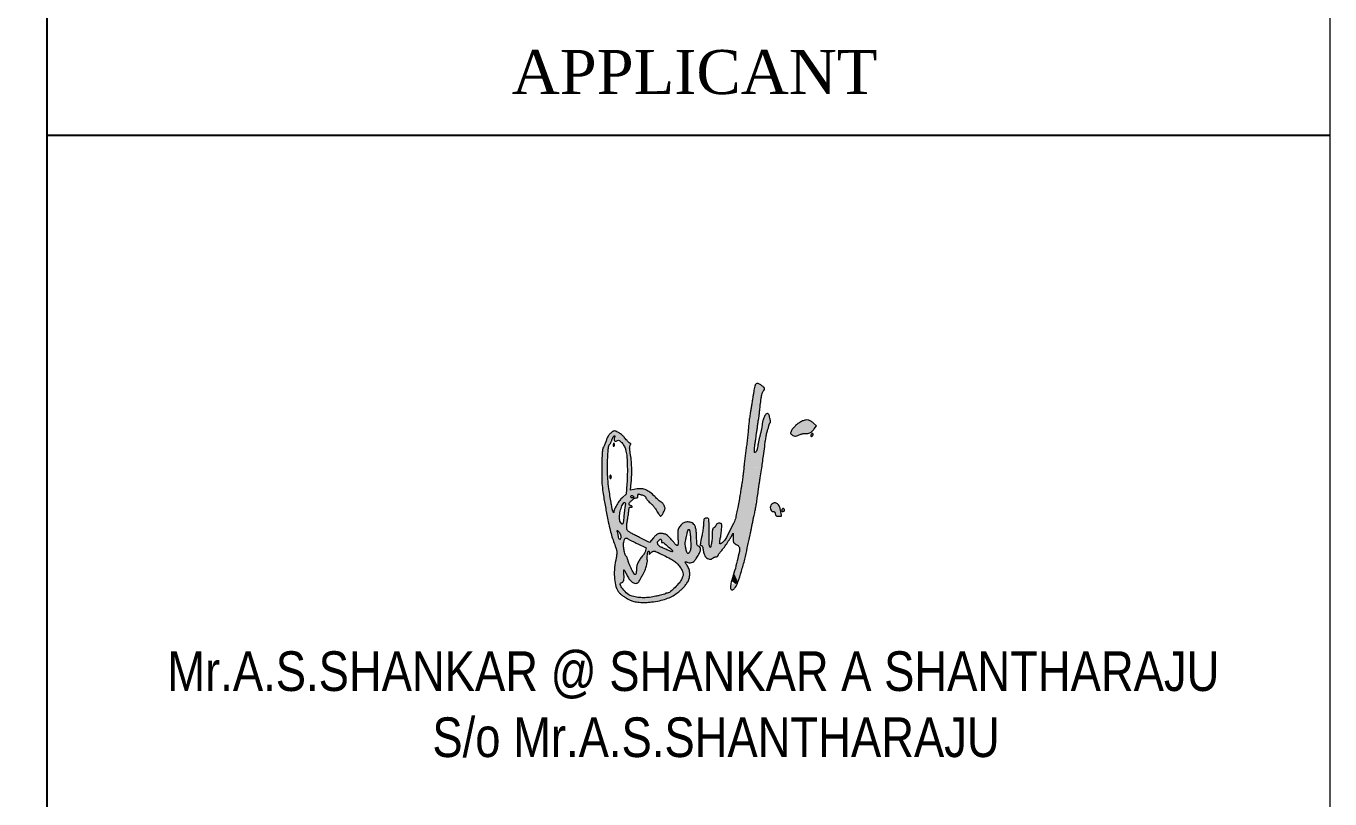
# Model space of a CAD drawing. Header units: metres. Extents: x -1560950 to -1560825, y 42726 to 42863.
# Drawn here: x -1560840.16 to -1560825.36, y 42792.94 to 42801.71 of the extents above; entities that cross this region are included whole.
import ezdxf

# ---------------------------------------------------------------- set-up
doc = ezdxf.new("R2010")
doc.units = ezdxf.units.M
doc.header["$LTSCALE"] = 750
doc.header["$MEASUREMENT"] = 0
doc.layers.get('0').update_dxf_attribs({"lineweight": 5})
doc.styles.add('MSV', font='swissck.ttf', dxfattribs={"height": 0.3})
doc.styles.add('SH', font='swissc.ttf', dxfattribs={"height": 10})

# ---------------------------------------------------------------- blocks, each defined once
blk = doc.blocks.new('A$C08C624B1')
at = {"linetype": 'ByBlock'}
h = blk.add_hatch(color=5, dxfattribs=at)
h.dxf.hatch_style = 1
h.paths.add_polyline_path([(193.9, 138, -0.003145), (194.3, 141), (175.6, 162.1, -0.001224), (175.5, 161.2, -0.00374), (175, 156.9, -0.003783), (174.5, 153, -0.008989), (174.1, 150, 0.002621), (173.6, 147.2, 0.001218), (173, 143.5, 0.001208), (172.4, 139.5, 0.001683), (171.9, 136, -0.006202), (171.3, 132.4, -0.003463), (170.5, 127.9, -0.003403), (169.7, 123.4, -0.005523), (168.9, 119.5, 0.002604), (168.1, 116, 0.002353), (167.4, 112.3, 0.002355), (166.7, 108.9, 0.007488), (166.3, 106.7, -0.013126), (166.1, 105.5), (186.1, 94.9, -0.001539), (186.8, 98.2, -0.001574), (187.8, 103.1, -0.001598), (188.7, 107.6, -0.003736), (189.5, 111, 0.008228), (190.6, 116.7, 0.006771), (191.7, 122.7, 0.005774), (192.8, 129.6, 0.003284)])
h.paths.add_polyline_path([(198.3, 257.2, -0.030515), (199.1, 260.2, -0.119559), (200.1, 261.8, 0.069903), (201.5, 263.7, 0.210622), (201.7, 265.2, 0.143276), (200.6, 266.8, 0.028187), (197.8, 268.9, 0.010703), (194.7, 270.8, 0.090928), (193.2, 271.4, 0.175379), (192, 271.2, 0.066374), (190.6, 270.1, 0.123571), (190, 269.1, 0.013987), (189.3, 266.4, 0.016035), (188.6, 263.1, 0.011687), (188, 259.4, -0.005727), (187.4, 255.1, -0.003055), (186.6, 249.7, -0.00303), (185.7, 244.3, -0.004719), (184.8, 239.6, 0.010327), (184, 234.7, 0.005314), (183.1, 228.5, 0.00529), (182.3, 222.2, 0.007958), (181.8, 216.6, -0.002725), (181.6, 213.7), (191.9, 209.9, 0.000757), (192.6, 214.9, 0.002506), (193, 218, -0.003224), (193.3, 220.5, -0.003125), (193.7, 223, -0.0031), (194, 225.2, -0.011941), (194.3, 226.5, 0.020275), (194.6, 228.2, 0.001438), (195.2, 232.9, 0.002026), (195.8, 238.4, 0.001528), (196.5, 244.5, -0.004373), (197.5, 252.5, -0.018848)])
h.paths.add_polyline_path([(182.5, 77.8, -0.008615), (183, 79.8, 0.009802), (183.5, 81.8, 0.002136), (184.3, 85.4, 0.002234), (185.1, 89.5, 0.002138), (185.9, 93.8, -0.000538), (186.1, 94.9), (166.1, 105.5, -0.054937), (164.5, 100.5, -0.010792), (158.9, 89.1, -0.007837), (153.5, 79), (156.7, 75.6, 0.004168), (158.7, 78.7, 0.020776), (161.2, 83), (162.8, 86), (162.9, 80, 0.010922), (163, 76.1, 0.097843), (163.4, 74.4, 0.135127), (164.4, 73.3, 0.027465), (166.7, 71.9, -0.030299), (168.4, 70.9, -0.061983), (169.6, 69.8, -0.076364), (170.4, 68.6, -0.074463), (170.7, 67.3, -0.082038), (170.5, 63, -0.000717), (170.2, 61.6), (177.4, 54.1, 0.014669), (180.4, 67.5, -0.002483), (181.1, 71.1, -0.00237), (181.9, 74.6, -0.002353)])
h.paths.add_polyline_path([(146.5, 77, -0.011639), (146.9, 79.2, 0.010333), (147.4, 81.9, 0.00544), (147.9, 84.9), (139.8, 93.2, -0.070335), (138.8, 92.5, 0.117956), (137.8, 91.6, 0.097213), (137.3, 90.3, 0.047344), (137, 88.1, 0.008219), (136.9, 83.9, -0.013222), (136.8, 80.7, -0.010654), (136.6, 77.3, -0.010803), (136.2, 74.1, -0.026998), (135.7, 71.8, -0.005216), (134.7, 68.4, -0.686129), (134.2, 68.3, -0.027843), (133.7, 69.6, -0.074381), (133.3, 71.2, -0.005689), (133.1, 75.7, -0.007721), (133, 81.2, -0.005803), (133, 87.1, 0.004699), (133.1, 93, 0.006975), (133, 98.1, 0.001869), (132.9, 100.4), (129, 104.5, 0.084001), (127.6, 104, 0.205716), (126.7, 102.8, 0.031649), (126.5, 101.8, 0.00643), (126.3, 100, 0.006755), (126.2, 97.9, 0.006286), (126, 95.8, -0.016663), (125.8, 93.3, -0.007366), (125.4, 90, -0.007281), (124.9, 86.5, -0.009727), (124.3, 83.3, 0.001146), (122.4, 74.4, 0.030281), (122.1, 72, 0.186188), (122.4, 71, 0.298917), (123.5, 70.6, -0.152128), (124.6, 69.6, -0.063859), (125.1, 68.4, -0.027583), (125.4, 66.8, 0.006215), (126.2, 62.3, 0.034582), (126.8, 59.9, 0.054577), (127.6, 58.1, 0.031479), (129, 56.2, 0.096662), (131, 54.4, 0.097722), (133.6, 53.6, 0.108041), (136, 53.8, 0.165049), (138.1, 55.3, -0.068964), (139.5, 56.1, -0.072609), (141.2, 56.6, 0.085463), (142.4, 56.7, 0.077746), (143.3, 57.1, 0.082368), (144, 57.7, 0.126771), (144.5, 58.8, -0.023147), (145.7, 60.8, -0.016211), (146.8, 62.3, -0.016423), (148, 63.7, 0.025873), (150.9, 67.2, 0.007817), (154.9, 72.8, 0.00387), (156.7, 75.6), (153.5, 79, -0.000902), (152.9, 77.8, -0.10786), (149.7, 74.2, -0.035233), (148.1, 73.2, -0.096179), (146.1, 72.6, -0.017979), (146.2, 74.9, -0.017075)])
h.paths.add_polyline_path([(148.8, 94.5, 0.055284), (148.7, 96.3, 0.118791), (148.2, 97.3, 0.138331), (147.3, 97.9, 0.09208), (145.5, 98.3, 0.097215), (143.7, 97.9, 0.102945), (142.3, 96.9, 0.137363), (141.3, 95.2, -0.060538), (140.4, 93.8, -0.028723), (139.8, 93.2), (147.9, 84.9, 0.006404), (148.3, 88.4, 0.009813), (148.6, 91.2, 0.009621)], flags=17)
h = blk.add_hatch(color=5, dxfattribs=at)
h.dxf.hatch_style = 1
h.paths.add_polyline_path([(198.5, 167.8), (176, 167.1, 0.002943), (175.9, 165, -0.003642), (175.6, 162.1), (194.3, 141, -0.001789), (195, 145.8, -0.001605), (195.7, 150.4, -0.002211), (196.4, 154.5, 0.001884), (198, 164.5, 0.0012)])
h.paths.add_polyline_path([(201.9, 193.1, -0.005214), (202.7, 199.2, -0.001357), (202.9, 200.6), (195.2, 203, 0.003321), (194.6, 200.2, 0.005047), (193.8, 196.4, 0.014751), (193.4, 193.8, -0.02997), (192.6, 190.1, -0.059465), (191.4, 187), (200.5, 182, 0.001396)])
h.paths.add_polyline_path([(203.7, 205.5), (196.4, 208.2, 0.00549), (195.5, 204.4, 0.001693), (195.2, 203), (202.9, 200.6, -0.004476), (203.7, 205, -0.000477)])
h.paths.add_polyline_path([(207, 218.4, 0.0101), (207.3, 219.8, -0.025979), (207.6, 220.8, -0.037646), (208, 221.7, -0.042088), (208.4, 222.4, -0.235031), (208.7, 222.5, 0.411091), (209, 222.8, 0.017779), (209, 224.2, 0.021584), (208.8, 226.1, 0.012582), (208.4, 228.3, 0.012735), (207.7, 231.3, 0.06064), (207.1, 232.9, 0.122575), (206.3, 233.7, 0.149254), (205.3, 234, 0.234088), (203.4, 233.1, 0.044974), (201.2, 229.6, 0.0457), (199.5, 225.3, 0.072266), (198.9, 221.4, -0.037483), (198.8, 219.4, -0.00864), (198.2, 216.1, -0.008883), (197.4, 212.2, -0.008562), (196.5, 208.4, 0.000278), (196.4, 208.2), (203.7, 205.5, -0.004922), (204.6, 210, -0.030694), (205.3, 212.6, 0.00463), (205.8, 214.5, 0.003795), (206.5, 216.5, 0.003833)])
h = blk.add_hatch(color=5, dxfattribs=at)
h.dxf.hatch_style = 1
h.paths.add_polyline_path([(262.5, 222.2, 0.055845), (259.2, 224.7, 0.08913), (255.9, 226, 0.094533), (252.5, 226, 0.070111), (248.9, 224.8, 0.026968), (244.2, 222.2, 0.033648), (240.3, 219.2, 0.037651), (237.2, 216.1, 0.070712), (235.3, 213.2, 0.011126), (234.2, 210.7, 0.12681), (234, 209.6, 0.176508), (234.5, 208.7, 0.026291), (236, 207.5, 0.083987), (238, 206.4, 0.097009), (240.2, 206.2, 0.067378), (242.9, 206.7, 0.02172), (246.7, 208.3, -0.038355), (248.1, 208.8, -0.028914), (249.8, 209.2, -0.029563), (251.4, 209.3, -0.057895), (252.6, 209.3, 0.09377), (255.3, 209.2, 0.078661), (257.9, 210.2, 0.064608), (260.6, 212.1, 0.037405), (263.3, 215), (266.1, 218.7)])
h.paths.add_polyline_path([(219.7, 119.9, 0.130315), (216.8, 122.7, 0.171206), (213.5, 123.3, 0.171629), (210.6, 121.7, 0.118297), (209.1, 119, 0.11737), (209, 115.9, 0.143053), (210.3, 113.5, 0.251331), (213, 112.4, -0.37566), (214.8, 111.4, -0.048943), (215.1, 109.8, 0.050856), (215.4, 108.4, 0.288234), (216.7, 107.2, 0.02592), (219.3, 106.9, 0.011499), (221.7, 106.8, 0.167843), (222.5, 107.1, 0.262796), (222.8, 107.7, 0.029442), (222.5, 109.3, -0.004435), (222.2, 110.6, -0.002126), (221.9, 112.3, -0.002103), (221.6, 114, -0.003003), (221.3, 115.5, 0.088402)])
h.paths.add_polyline_path([(226.4, 114.4, 0.092159), (226.3, 115, 0.089658), (225.6, 116.1, 0.215353), (224.8, 116.5, 0.214827), (223.9, 116.1, 0.089288), (223.3, 115, 0.075422), (223, 113.7, 0.214489), (223.3, 112.9, 0.216241), (224.1, 112.6, 0.076522), (225.4, 112.9, 0.093645), (225.9, 113.2, 0.104298), (226.3, 113.7, 0.103876)])
h.paths.add_polyline_path([(261.7, 209.1, 0.299929), (261, 209.5, 0.204439), (260.2, 209.1, 0.078735), (259.5, 207.9, 0.031258), (259.3, 207.2, 0.039765), (259.2, 206.6, 0.044305), (259.2, 206.1, 0.174422), (259.3, 205.8, 0.268398), (260, 205.6, 0.116312), (260.9, 206.1, 0.091781), (261.7, 207, 0.120085), (261.9, 208.1, 0.122783)])
h.paths.add_polyline_path([(119.9, 69.8, -0.159886), (118.7, 70.6, -0.125478), (118, 72.1, -0.037054), (117.7, 75, -0.00273), (117.5, 83, 0.024928), (117, 89.1, 0.053732), (116, 93.6, 0.074906), (114.3, 96.7, 0.136374), (112, 98.5, 0.078365), (107.1, 99.7, 0.108006), (102.6, 99.1, 0.107239), (98.7, 96.6, 0.076388), (95.6, 92.5, 0.047369), (94.7, 90.3, 0.050545), (94.2, 88, 0.032293), (94.1, 84.9, 0.00783), (94.4, 79.8, -0.00531), (94.6, 74.9, -0.032601), (94.6, 72.3, -0.101461), (94.1, 70.6, -0.215721), (92.9, 70.7, -0.044757), (92.1, 71.2, -0.041143), (91.3, 71.9, -0.039142), (90.6, 72.8, 0.030757), (88.2, 75.9, 0.014611), (84.8, 79.6, 0.012987), (81.4, 82.9, 0.066428), (79.2, 84.4, 0.052953), (78.1, 84.8, 0.021238), (76.5, 85.2, 0.020732), (74.7, 85.5, 0.02461), (73.1, 85.5, 0.046845), (70.7, 85.3, 0.092739), (68.9, 84.6, 0.060318), (67.1, 83.1, 0.011175), (64.1, 80), (59.1, 74.4), (46.8, 80.6, -0.004079), (41.9, 83, -0.005403), (37.5, 85.4, -0.003929), (33.9, 87.4, -0.052491), (32.7, 88.3, -0.13062), (31.5, 90, -0.066469), (31, 92.7, -0.043587), (31.1, 96.4, -0.015333), (31.9, 101.6, 0.005966), (32.3, 104.1, 0.003353), (32.7, 107.2, 0.003345), (33.2, 110.2, 0.005458), (33.5, 112.8, -0.008405), (33.9, 116.2, -0.101508), (34.5, 117.9, -0.191177), (36, 118, 0.043624), (36.7, 117.9, 0.077211), (37.3, 117.9, 0.119632), (37.8, 118, 0.233943), (37.9, 118.4, 0.201086), (37.7, 118.8, 0.143488), (36, 119.8, -0.07301), (35.1, 120.1, -0.118778), (34.1, 121.1, -0.146435), (33.9, 121.8, -0.176665), (34.6, 123.8, -0.036387), (37.3, 126.5, -0.037346), (40.3, 128.9, -0.145145), (42.6, 129.5, 0.05456), (43.7, 129.7, 0.15288), (44.4, 130.1, 0.142403), (44.8, 130.8, 0.045067), (44.9, 132, -0.01264), (44.9, 133.3, -0.018355), (45.1, 134.6, -0.000642), (46.7, 134.1, -0.001745), (48.2, 133.7, -0.00113), (49.9, 133.2, -0.022669), (52, 132.4, -0.080418), (53.9, 131.3, -0.182106), (54.7, 129.7, 0.11423), (55.1, 128.7, 0.023611), (56.4, 127, 0.023675), (58, 125.3, 0.020373), (59.9, 123.5, -0.030256), (62.1, 121.5, -0.018857), (64.4, 118.9, -0.018634), (66.5, 116, -0.025243), (68.2, 113.3, 0.016264), (69.6, 110.9, 0.023189), (71, 108.9, 0.020485), (72.3, 107.4, 0.210321), (73, 107, 0.195721), (73.7, 107.3, 0.031204), (74.7, 108.4, 0.030588), (75.7, 109.9, 0.022501), (76.7, 111.7, 0.01206), (78.1, 114.7, 0.08543), (78.5, 116.3, 0.105987), (78.3, 117.7, 0.023047), (77.3, 120.1, 0.036608), (76.5, 121.5, 0.033556), (75.5, 122.9, 0.035236), (74.3, 124, 0.085956), (73.4, 124.6, -0.073043), (72.2, 125.2, -0.013121), (70.2, 126.8, -0.013911), (68, 128.8, -0.012174), (65.8, 131.1, 0.038363), (59.5, 136.7, 0.080367), (53.8, 139.8, 0.085171), (47.6, 140.8, 0.0475), (40, 140.1), (35.6, 139.2), (36.5, 148.6, 0.016773), (37.1, 157.7, 0.014461), (37.1, 167.3, 0.014761), (36.5, 176.6, 0.020839), (35.4, 184.8, -0.008389), (34.8, 188.9, -0.029916), (34.6, 191.5, -0.047928), (34.7, 193.4, -0.090296), (35.2, 194.8, 0.024907), (35.8, 195.8, 0.12733), (35.9, 196.5, 0.361081), (35.4, 197.2, -0.097471), (34, 197.9, -0.042031), (32.9, 198.8, -0.018167), (31.3, 200.6, -0.002138), (27.9, 204.7, 0.049543), (25.2, 207.4, 0.031119), (21.6, 210, 0.030125), (17.9, 212, 0.110452), (15.4, 212.5, 0.12422), (14.6, 212.3, 0.023305), (13.3, 211.6, 0.023647), (11.9, 210.5, 0.019709), (10.5, 209.3, 0.037012), (9.1, 207.7, 0.02704), (7.8, 205.8, 0.027386), (6.7, 203.8, 0.045736), (6, 202, -0.02028), (5.5, 200.2, -0.011159), (4.6, 198, -0.011085), (3.7, 195.9, -0.017421), (2.8, 194, 0.057216), (1.5, 191, 0.041179), (0.8, 187.4, 0.018931), (0.4, 181.8, 0.00245), (0.1, 169.6, 0.007415), (0, 155.2, 0.019755), (0.5, 145, 0.018357), (1.8, 134.4, 0.005666), (4.5, 118.5, 0.00307), (7.6, 102.5, 0.009372), (9.9, 91.6, 0.013299), (12.1, 83.3, 0.016416), (14.7, 75.6, -0.007051), (17.5, 67.7, -0.041099), (18.5, 63.4, -0.063629), (18.6, 59.8, -0.031796), (17.9, 55.4, 0.031086), (15.9, 43.2, 0.037377), (15.7, 31.6, 0.041742), (17, 21.7, 0.087697), (20, 14.4, 0.042429), (22.2, 11.6, 0.046175), (24.8, 9.2, 0.029846), (28.7, 6.6, 0.007309), (35.3, 2.8, 0.076359), (39.8, 1.2, 0.027604), (46.5, 0.2, 0.026399), (54.2, 0, 0.026974), (61.8, 0.6, 0.019653), (71.7, 2.2, 0.032009), (79.9, 4.5, 0.036765), (86.9, 7.5, 0.042335), (93, 11.4, 0.010274), (97.7, 15.1, 0.026529), (100.8, 18, 0.029966), (103.4, 21.1, 0.016701), (106.3, 25, 0.080585), (108.4, 29.8, 0.070194), (109.1, 35.2, 0.068321), (108.2, 40.8, 0.06916), (105.9, 45.8, -0.003342), (104.8, 47.6, -0.005766), (103.9, 49.2, -0.001743), (103.1, 50.6, -0.00131), (104.3, 50.3, -0.002656), (105.4, 50, -0.001753), (106.7, 49.6, 0.078969), (109.9, 49.2, 0.112788), (112.7, 49.9, 0.091293), (115.2, 51.9, 0.038055), (117.8, 55.5, 0.025538), (121.1, 61.2, 0.081894), (122.5, 65.5, 0.164277), (121.9, 68.2, 0.203769)])
h.paths.add_polyline_path([(70.4, 71, -0.06183), (69.7, 72, -0.036755), (69.2, 73.4, -0.107369), (69.2, 74.4, -0.108996), (69.5, 75.4, -0.038525), (70.4, 76.5, -0.030942), (72, 78.1, -0.214011), (73.1, 78.4, -0.314936), (73.7, 77.8, -0.054696), (73.9, 76.1, 0.035789), (74, 75, 0.114938), (74.2, 74.3, 0.197623), (74.7, 74.1, 0.139884), (75.3, 74.1, -0.27243), (76.9, 73.8, -0.008078), (82.4, 69.1, -0.007426), (87.7, 64.2, -0.527512), (87.5, 62.8, -0.013767), (85.7, 63.3, -0.017612), (83.9, 64, -0.011407), (81.8, 64.9, 0.002424), (79.5, 65.9, 0.00219), (77.2, 66.9, 0.002193), (75.1, 67.9, 0.006982), (73.6, 68.4, -0.054725), (72.5, 69, -0.037904), (71.4, 69.9, -0.038266)], flags=16)
h.paths.add_polyline_path([(67.5, 62.9, -0.005121), (76.6, 58.5, -0.00873), (85.4, 54, -0.035005), (90.5, 50.8, -0.049857), (94.2, 47.4, -0.037683), (97.7, 43, -0.03844), (100.1, 38.6, -0.109429), (100.9, 35.1, -0.061355), (100.7, 33.6, -0.022505), (100.1, 31.6, -0.021911), (99.2, 29.3, -0.024508), (98.2, 27.3, -0.055209), (94.9, 22.9, -0.020666), (89.5, 17.4, -0.015138), (83.8, 12.5, -0.172576), (81, 11.5, 0.044276), (80.3, 11.5, 0.035368), (79.5, 11.3, 0.036529), (78.8, 11, 0.071568), (78.4, 10.7, -0.116759), (77.6, 10.2, -0.005086), (74.6, 9.4, -0.00841), (71.1, 8.5, -0.005878), (67, 7.6, -0.024055), (59.3, 6.3, -0.028177), (51.8, 5.9, -0.029603), (44.7, 6.3, -0.033062), (37.9, 7.6, -0.112065), (32.1, 10.6, -0.049601), (26, 16.8, -0.078339), (22.9, 22.4, -0.524617), (24.4, 24.5, 0.211573), (26, 25.3, 0.110546), (27.2, 27.3, 0.069874), (27.7, 30.5, 0.032517), (27.5, 34.7, -0.008899), (27.3, 36.9, -0.01499), (27.2, 38.8, -0.009569), (27.2, 40.5, -0.433804), (27.7, 40.4, -0.007125), (28.5, 39, -0.013025), (29.4, 37.3, -0.008332), (30.3, 35.3, 0.037669), (33, 30.4, 0.058146), (36.1, 26.6, 0.07301), (39.3, 24.3, 0.143683), (42.3, 23.7, 0.063626), (44, 24.1, 0.104123), (45.3, 24.9, 0.070065), (46.4, 26.4, 0.016673), (47.9, 29.1, -0.005972), (49, 31.2, -0.005204), (50.2, 33.4, -0.005244), (51.3, 35.4, -0.015445), (52.1, 36.7, 0.064044), (53.7, 40, 0.01852), (55.4, 45.5, 0.01454), (56.6, 51, 0.141854), (56.4, 53.3, -0.107361), (56.1, 55.5, -0.023291), (56.5, 59.2, -0.016725), (57.2, 62.9, -0.425992), (58.2, 63.5, -0.108313), (58.7, 63, -0.06202), (58.8, 62.3, -0.042388), (58.9, 61.5), (58.9, 59.5), (60.9, 61.5, -0.038881), (61.8, 62.3, -0.035118), (62.8, 63, -0.036904), (63.8, 63.4, -0.085995), (64.7, 63.5, -0.109773)], flags=16)
h.paths.add_polyline_path([(55.1, 67.6), (54.4, 64.3, -0.055684), (53.9, 62.8, -0.023506), (52.8, 60.9, -0.022906), (51.6, 58.9, -0.027704), (50.2, 57.2, 0.037434), (47.1, 53.2, 0.042749), (44.8, 49, 0.045432), (43.4, 44.7, 0.05556), (42.9, 40.5, -0.017941), (42.7, 35.7, -0.345704), (41.7, 34.6, -0.29991), (40.3, 35.2, -0.015503), (37.7, 39.7, -0.014863), (36.3, 42.5, -0.011139), (34.9, 45.6, -0.011292), (33.7, 48.7, -0.025208), (32.9, 51, 0.014612), (32.3, 53, 0.01737), (31.7, 54.9, 0.016335), (31, 56.4, 0.098159), (30.5, 57, -0.138483), (29, 59.5, -0.025471), (27.7, 64.8, -0.028301), (27, 70.4, -0.066723), (27.2, 74.6, -0.029359), (28.1, 77.9, -0.13803), (29.2, 79.5, -0.240558), (30.6, 79.8, -0.098479), (32.4, 79, 0.033062), (33.7, 78.2, 0.003568), (36.9, 76.5, 0.00437), (40.6, 74.6, 0.003508), (44.7, 72.6)], flags=16)
h.paths.add_polyline_path([(103.5, 71.7, -0.036711), (103.5, 74.4, -0.029061), (104, 77.5, -0.011238), (104.9, 81.8, 0.001218), (105.7, 84.9, 0.001877), (106.3, 87.6, 0.00058), (106.9, 89.9, 0.082007), (106.9, 90.4, -0.107929), (107.7, 90.4, -0.030715), (108.2, 90.3, -0.261399), (108.8, 89.6, -0.019216), (109.3, 87.1, -0.018375), (109.7, 83.4, -0.006236), (110, 78, -0.011465), (110.3, 70.2, -0.041882), (109.9, 65.3, -0.074698), (108.9, 62.3, -0.202324), (107.3, 60.8, -0.281121), (106.3, 61, -0.096959), (105.5, 62.3, -0.043689), (104.7, 64.7, -0.009809), (103.8, 68.9, -0.031068)], flags=16)
h.paths.add_polyline_path([(22.8, 78.3, -0.460206), (22, 78.1, -0.158616), (21.2, 79.4, -0.025098), (20.6, 82.3, 0.011222), (20.4, 83.9, 0.009863), (20, 85.5, 0.00995), (19.7, 87, 0.029128), (19.3, 88, -0.159534), (19.3, 89, -0.548081), (19.8, 89.1, -0.071023), (21.1, 87.7, -0.03107), (22.5, 85.4, -0.03953), (23.1, 84, -0.036277), (23.5, 82.5, -0.038148), (23.6, 81.1, -0.066989), (23.5, 79.9, -0.075064)], flags=16)
h.paths.add_polyline_path([(24.8, 97.2, -0.058353), (23.1, 99.6, -0.126258), (22, 104.2, -0.040712), (22.6, 111.1, -0.041068), (24.5, 118.2, -0.079085), (27.2, 123.3, -0.175031), (28.3, 124, -0.373474), (29.1, 123.6, -0.113709), (29.3, 121.8, -0.035282), (28.9, 119, 0.021121), (28.5, 116.9, 0.005759), (28, 113.5, 0.00582), (27.6, 109.6, 0.006015), (27.3, 105.8, -0.009611), (26.7, 99.5, -0.122179), (25.9, 97.3, -0.488726)], flags=16)
h.paths.add_polyline_path([(38.8, 129.6, -0.053388), (38, 129.5, -0.066421), (37.2, 129.7, -0.095669), (36.5, 130, -0.111792), (36.1, 130.5, -0.12024), (35.9, 131.1, -0.245384), (36.4, 132, -0.175334), (37.6, 132.4, -0.13487), (38.9, 131.9, -0.158083), (39.7, 130.8, -0.158296), (39.7, 130.3, -0.156474), (39.4, 129.9, -0.107923)], flags=16)
h.paths.add_polyline_path([(14.8, 111.4, -0.096117), (15.7, 115.1, -0.02199), (18.7, 120.8, -0.0236), (22.3, 126.4, -0.056759), (25.6, 130.1), (30.1, 134.2), (31.1, 147.1, 0.014617), (31.7, 159, 0.013136), (31.6, 171.3, 0.013023), (30.9, 182.3, 0.045332), (29.6, 189.3, 0.063299), (27.8, 193.8, 0.050362), (24.7, 198, 0.057656), (21.6, 200.8, 0.366081), (19.6, 200.7, -0.157034), (17.7, 199.7, -0.250682), (16, 200.3, -0.196471), (15.3, 202.2, -0.117045), (15.9, 204.6, 0.034544), (16.3, 205.4, 0.073052), (16.4, 206, 0.13547), (16.3, 206.4, 0.280471), (16.1, 206.5, 0.177114), (15, 206.2, 0.072835), (14, 205, 0.054822), (13.2, 203.3, 0.031683), (12.5, 201, -0.036287), (12.1, 199.7, -0.024427), (11.4, 198.3, -0.024672), (10.7, 197, -0.044012), (9.9, 196, 0.115452), (8.9, 194.2, 0.040124), (8.2, 191.3, 0.019686), (7.8, 186.4, 0.003033), (7.3, 176.5, 0.011742), (7.1, 164, 0.017832), (7.6, 153.1, 0.014823), (8.9, 140.9, 0.005469), (11.5, 123.7, 0.008457), (12.6, 117.8, 0.017312), (13.7, 113.1, 0.058528), (14.4, 111.3, 0.759121)], flags=16)
h.paths.add_polyline_path([(10.9, 153.5, -0.191086), (10.5, 153.7, -0.088205), (10.2, 154.1, -0.068025), (10, 154.8, -0.048027), (9.9, 155.5, -0.048027), (10, 156.3, -0.068025), (10.2, 157, -0.088205), (10.5, 157.4, -0.191086), (10.9, 157.5, -0.191086), (11.3, 157.4, -0.088205), (11.6, 157, -0.068025), (11.8, 156.3, -0.048027), (11.9, 155.5, -0.048027), (11.8, 154.8, -0.068025), (11.6, 154.1, -0.088205), (11.3, 153.7, -0.191086)], flags=0)
h.paths.add_polyline_path([(15, 193.6, -0.282378), (14.1, 194, -0.068476), (14.1, 194.8, -0.04731), (14.2, 195.5, -0.039133), (14.4, 196.2, -0.006809), (15, 197.4, -0.699612), (15.4, 197.4, -0.007526), (15.7, 196.2, -0.061787), (15.8, 194.9, -0.127442), (15.5, 193.9, -0.260893)], flags=0)
h = blk.add_hatch(color=5, dxfattribs=at)
h.dxf.hatch_style = 1
h.paths.add_polyline_path([(191.9, 209.9), (181.6, 213.7, -0.002879), (181.3, 210.7, -0.001225), (180.9, 207.5), (191.1, 204.3, 0.000755)])
h.paths.add_polyline_path([(191.1, 204.3), (180.9, 207.5, -0.001611), (180.5, 203.3, -0.002817), (179.6, 195.7, -0.001287), (179.3, 193.7), (189.2, 188.2, -0.002322), (189.3, 190.1, -0.009701), (189.7, 194.4, -0.006282), (190.4, 199.3, 0.00074)])
h = blk.add_hatch(color=5, dxfattribs=at)
h.dxf.hatch_style = 1
h.paths.add_polyline_path([(191.4, 187, -0.082629), (190.4, 185.8, -0.392739), (189.3, 185.8, -0.215045), (189.1, 186.5, -0.002228), (189.2, 188.2), (179.3, 193.7, -0.002908), (178.7, 189, 0.000107), (178.7, 188.8), (200.3, 180.6, 0.000397), (200.4, 181.8, 0.000027), (200.5, 182)])
h.paths.add_polyline_path([(178.7, 188.8, 0.002718), (177.9, 182.6, 0.000993), (177.5, 179.7), (199.4, 174, 0.002169), (200.3, 180.6)])
h.paths.add_polyline_path([(177.5, 179.7, 0.001339), (177, 175.8, 0.000953), (176.7, 173.3), (190.3, 167.6), (198.5, 167.8, 0.001911), (199.2, 173, 0.000349), (199.4, 174)])
h.paths.add_polyline_path([(176.7, 173.3, 0.001401), (176.3, 169.5, 0.003353), (176, 167.1), (190.3, 167.6)])
h = blk.add_hatch(color=5, dxfattribs=at)
h.dxf.hatch_style = 1
h.paths.add_polyline_path([(173.1, 38.6, 0.011535), (177.3, 53.6, 0.000511), (177.4, 54.1), (170.2, 61.6, -0.005262), (167.9, 51.5, -0.00904), (164.7, 39, -0.002749), (163.9, 36.3), (168.8, 25.4, 0.00974)])
h.paths.add_polyline_path([(168, 23.3), (159.7, 22.3, 0.065325), (159.4, 18.6, 0.134218), (160.1, 16.4, 0.256437), (161.7, 15.5, 0.132655), (162.5, 15.8, 0.041453), (163.5, 16.5, 0.038128), (164.6, 17.6, 0.033973), (165.6, 18.8, 0.044677)])
h = blk.add_hatch(color=5, dxfattribs=at)
h.dxf.hatch_style = 1
h.paths.add_polyline_path([(166.5, 30.5), (162.6, 32, -0.004598), (161.2, 27.6, 0.004127), (160.9, 26.6), (165.5, 23), (168, 23.3, 0.019471), (168.8, 25.4)])
h.paths.add_polyline_path([(163.9, 36.3, -0.004368), (162.6, 32), (166.5, 30.5)])
at = {"color": 5}
for points in [[(190.6, 270.1, 0.123571), (190, 269.1, 0.013987), (189.3, 266.4, 0.016036), (188.6, 263.1, 0.011687), (188, 259.4, -0.005726), (187.4, 255.1, -0.00305), (186.6, 249.7, -0.003035), (185.7, 244.3, -0.004719), (184.8, 239.6, 0.010327), (184, 234.7, 0.005319), (183.1, 228.5, 0.005284), (182.3, 222.2, 0.007959), (181.8, 216.6, -0.005604), (181.3, 210.7, -0.002836), (180.5, 203.3, -0.002817), (179.6, 195.7, -0.004195), (178.7, 189, 0.002825), (177.9, 182.6, 0.002332), (177, 175.8, 0.002354), (176.3, 169.5, 0.006296), (175.9, 165, -0.004864), (175.5, 161.2, -0.003741), (175, 156.9, -0.003783), (174.5, 153, -0.008989), (174.1, 150, 0.002621), (173.6, 147.2, 0.001218), (173, 143.5, 0.001207), (172.4, 139.5, 0.001685), (171.9, 136, -0.006202), (171.3, 132.4, -0.003438), (170.5, 127.9, -0.003428), (169.7, 123.4, -0.005523), (168.9, 119.5, 0.002605), (168.1, 116, 0.002352), (167.4, 112.3, 0.002355), (166.7, 108.9, 0.007488), (166.3, 106.7, -0.068111), (164.5, 100.5, -0.010789), (158.9, 89.1, -0.008742), (152.9, 77.8, -0.10786), (149.7, 74.2, -0.024271), (148.6, 73.5, -0.036545), (147.6, 72.9, -0.040714), (146.7, 72.7, -0.258713), (146.3, 72.8, -0.209562), (146.1, 73.3, -0.012505), (146.2, 74.9, -0.017073), (146.5, 77, -0.011641), (146.9, 79.2, 0.010332), (147.4, 81.9, 0.005928), (147.9, 85.1, 0.00592), (148.3, 88.4, 0.009813), (148.6, 91.2, 0.009621), (148.8, 94.5, 0.055284), (148.7, 96.3, 0.11879), (148.2, 97.3, 0.138331), (147.3, 97.9, 0.09208), (145.5, 98.3, 0.097215), (143.7, 97.9, 0.102946), (142.3, 96.9, 0.116677), (141.4, 95.5, -0.061741), (141, 94.7, -0.038361), (140.4, 93.8, -0.038033), (139.6, 93, -0.055052), (138.8, 92.5, 0.117957), (137.8, 91.6, 0.097213), (137.3, 90.3, 0.047344), (137, 88.1, 0.008219), (136.9, 83.9, -0.013222), (136.8, 80.7, -0.010654), (136.6, 77.3, -0.010803), (136.2, 74.1, -0.026998), (135.7, 71.8, -0.004304), (135, 68.9, -0.12371), (134.6, 68.3, -0.519569), (134.2, 68.3, -0.027843), (133.7, 69.6, -0.07438), (133.3, 71.2, -0.005692), (133.1, 75.8, -0.007716), (133, 81.2, -0.005804), (133, 87.1, 0.004699), (133.1, 93, 0.006977), (133, 98.1, 0.00346), (132.8, 102.4, 0.128083), (132.5, 103.3, 0.179436), (131.3, 104.3, 0.100775), (129.4, 104.5, 0.104724), (127.6, 104, 0.205717), (126.7, 102.8, 0.031649), (126.5, 101.8, 0.00643), (126.3, 100, 0.006755), (126.2, 97.9, 0.006286), (126, 95.8, -0.016663), (125.8, 93.3, -0.007366), (125.4, 90, -0.007281), (124.9, 86.5, -0.009727), (124.3, 83.3, 0.001146), (122.4, 74.4, 0.030281), (122.1, 72, 0.186188), (122.4, 71, 0.233002), (123.3, 70.5, -0.167118), (124, 70.3, -0.096205), (124.6, 69.6, -0.063859), (125.1, 68.4, -0.027583), (125.4, 66.8, 0.006215), (126.2, 62.3, 0.034581), (126.8, 59.9, 0.054578), (127.6, 58.1, 0.031479), (129, 56.2, 0.096662), (131, 54.4, 0.097723), (133.6, 53.6, 0.10804), (136, 53.8, 0.145197), (137.9, 55, -0.075352), (138.6, 55.6, -0.04452), (139.5, 56.1, -0.043407), (140.5, 56.4, -0.056498), (141.5, 56.5, 0.067389), (142.4, 56.7, 0.077748), (143.3, 57.1, 0.082368), (144, 57.7, 0.089039), (144.4, 58.5, -0.058058), (144.8, 59.4, -0.016306), (145.7, 60.8, -0.016211), (146.8, 62.3, -0.016423), (148, 63.7, 0.025873), (150.9, 67.2, 0.007817), (154.9, 72.8, 0.008038), (158.7, 78.7, 0.020776), (161.2, 83), (162.8, 86), (162.9, 80, 0.010922), (163, 76.1, 0.097843), (163.4, 74.4, 0.135128), (164.4, 73.3, 0.027465), (166.7, 71.9, -0.030299), (168.4, 70.9, -0.061983), (169.6, 69.8, -0.076363), (170.4, 68.6, -0.074463), (170.7, 67.3, -0.082038), (170.5, 63, -0.005979), (167.9, 51.5, -0.00904), (164.7, 39, -0.011715), (161.2, 27.6, 0.022406), (159.8, 22.3, 0.066381), (159.4, 18.6, 0.134218), (160.1, 16.4, 0.256436), (161.7, 15.5, 0.132656), (162.5, 15.8, 0.041453), (163.5, 16.5, 0.038128), (164.6, 17.6, 0.033973), (165.6, 18.8, 0.062544), (168.7, 25.2, 0.009859), (173.1, 38.6, 0.011547), (177.3, 53.6, 0.015182), (180.4, 67.5, -0.002475), (181.1, 71.1, -0.002378), (181.9, 74.6, -0.002353), (182.5, 77.8, -0.008615), (183, 79.8, 0.009802), (183.5, 81.8, 0.002142), (184.3, 85.4, 0.00223), (185.1, 89.5, 0.002137), (185.9, 93.8, -0.002075), (186.8, 98.2, -0.001578), (187.8, 103.1, -0.001595), (188.7, 107.6, -0.003736), (189.5, 111, 0.008228), (190.6, 116.7, 0.006771), (191.7, 122.7, 0.005775), (192.8, 129.6, 0.003284), (193.9, 138, -0.003588), (194.3, 141.4, -0.001628), (195, 145.8, -0.001612), (195.7, 150.4, -0.002211), (196.4, 154.5, 0.001884), (198, 164.5, 0.003111), (199.2, 173, 0.002916), (200.4, 181.8, 0.001423), (201.9, 193.1, -0.005214), (202.7, 199.2, -0.005834), (203.7, 205, -0.005399), (204.6, 210, -0.030695), (205.3, 212.6, 0.00463), (205.8, 214.5, 0.003795), (206.5, 216.5, 0.003833), (207, 218.4, 0.0101), (207.3, 219.8, -0.025979), (207.6, 220.8, -0.037646), (208, 221.7, -0.042088), (208.4, 222.4, -0.235031), (208.7, 222.5, 0.411091), (209, 222.8, 0.017786), (209, 224.2, 0.021578), (208.8, 226.1, 0.012582), (208.4, 228.3, 0.012735), (207.7, 231.3, 0.06064), (207.1, 232.9, 0.122574), (206.3, 233.7, 0.149255), (205.3, 234, 0.234088), (203.4, 233.1, 0.044977), (201.2, 229.6, 0.045696), (199.5, 225.3, 0.072267), (198.9, 221.4, -0.037484), (198.8, 219.4, -0.00864), (198.2, 216.1, -0.008878), (197.4, 212.3, -0.008567), (196.5, 208.4, 0.00577), (195.5, 204.4, 0.005012), (194.6, 200.2, 0.005047), (193.8, 196.4, 0.014751), (193.4, 193.8, -0.02997), (192.6, 190.1, -0.054079), (191.6, 187.3, -0.098172), (190.4, 185.8, -0.392739), (189.3, 185.8, -0.215045), (189.1, 186.5, -0.004551), (189.3, 190.1, -0.009699), (189.7, 194.4, -0.006282), (190.4, 199.3, 0.000787), (191.2, 204.6, 0.000735), (191.9, 210.1, 0.000731), (192.6, 214.9, 0.002506), (193, 218, -0.003206), (193.3, 220.5, -0.003147), (193.7, 223, -0.003096), (194, 225.2, -0.011941), (194.3, 226.5, 0.020274), (194.6, 228.2, 0.001438), (195.2, 232.9, 0.002027), (195.8, 238.4, 0.001528), (196.5, 244.5, -0.004373), (197.5, 252.5, -0.018848), (198.3, 257.2, -0.030515), (199.1, 260.2, -0.119559), (200.1, 261.8, 0.069903), (201.5, 263.7, 0.210621), (201.7, 265.2, 0.143276), (200.6, 266.8, 0.028187), (197.8, 268.9, 0.010703), (194.7, 270.8, 0.090928), (193.2, 271.4, 0.175378), (192, 271.2, 0.066374)], [(10.5, 209.3, 0.037013), (9.1, 207.7, 0.027023), (7.8, 205.8, 0.027404), (6.7, 203.8, 0.045736), (6, 202, -0.02028), (5.5, 200.2, -0.011147), (4.6, 198, -0.011097), (3.7, 195.9, -0.017421), (2.8, 194, 0.057217), (1.5, 191, 0.041179), (0.8, 187.4, 0.018931), (0.4, 181.8, 0.00245), (0.1, 169.6, 0.007415), (0, 155.2, 0.019759), (0.5, 145, 0.018354), (1.8, 134.4, 0.005667), (4.5, 118.5, 0.00307), (7.6, 102.5, 0.009372), (9.9, 91.6, 0.013299), (12.1, 83.3, 0.016416), (14.7, 75.6, -0.007051), (17.5, 67.7, -0.041099), (18.5, 63.4, -0.063629), (18.6, 59.8, -0.031796), (17.9, 55.4, 0.031086), (15.9, 43.2, 0.037377), (15.7, 31.6, 0.041742), (17, 21.7, 0.087698), (20, 14.4, 0.042429), (22.2, 11.6, 0.046174), (24.8, 9.2, 0.029846), (28.7, 6.6, 0.007309), (35.3, 2.8, 0.076358), (39.8, 1.2, 0.027604), (46.5, 0.2, 0.026399), (54.2, 0, 0.026974), (61.8, 0.6, 0.019653), (71.7, 2.2, 0.032009), (79.9, 4.5, 0.036765), (86.9, 7.5, 0.042335), (93, 11.4, 0.010274), (97.7, 15.1, 0.026528), (100.8, 18, 0.029968), (103.4, 21.1, 0.016701), (106.3, 25, 0.080586), (108.4, 29.8, 0.070194), (109.1, 35.2, 0.068321), (108.2, 40.8, 0.06916), (105.9, 45.8, -0.003342), (104.8, 47.6, -0.005767), (103.9, 49.2, -0.001581), (103.1, 50.5, -0.576956), (103.2, 50.5, -0.064502), (103.4, 50.5, -0.001004), (104.3, 50.3, -0.002655), (105.4, 50, -0.001753), (106.7, 49.6, 0.078969), (109.9, 49.2, 0.112788), (112.7, 49.9, 0.091293), (115.2, 51.9, 0.038055), (117.8, 55.5, 0.025538), (121.1, 61.2, 0.081894), (122.5, 65.5, 0.164276), (121.9, 68.2, 0.203769), (119.9, 69.8, -0.159886), (118.7, 70.6, -0.125478), (118, 72.1, -0.037054), (117.7, 75, -0.00273), (117.5, 83, 0.024928), (117, 89.1, 0.053732), (116, 93.6, 0.074906), (114.3, 96.7, 0.136374), (112, 98.5, 0.078365), (107.1, 99.7, 0.108006), (102.6, 99.1, 0.107238), (98.7, 96.6, 0.076388), (95.6, 92.5, 0.047369), (94.7, 90.3, 0.050545), (94.2, 88, 0.032293), (94.1, 84.9, 0.00783), (94.4, 79.8, -0.00531), (94.6, 74.9, -0.032601), (94.6, 72.3, -0.078902), (94.2, 71, -0.300591), (93.5, 70.5, -0.119747), (92.9, 70.7, -0.044757), (92.1, 71.2, -0.041133), (91.3, 71.9, -0.039151), (90.6, 72.8, 0.030756), (88.2, 75.9, 0.014611), (84.8, 79.6, 0.012987), (81.4, 82.9, 0.066427), (79.2, 84.4, 0.052953), (78.1, 84.8, 0.021238), (76.5, 85.2, 0.020732), (74.7, 85.5, 0.024611), (73.1, 85.5, 0.046844), (70.7, 85.3, 0.092739), (68.9, 84.6, 0.060318), (67.1, 83.1, 0.011175), (64.1, 80), (59.1, 74.4), (46.8, 80.6, -0.004079), (41.9, 83, -0.005403), (37.5, 85.4, -0.003929), (33.9, 87.4, -0.052491), (32.7, 88.3, -0.13062), (31.5, 90, -0.066469), (31, 92.7, -0.043587), (31.1, 96.4, -0.015333), (31.9, 101.6, 0.005966), (32.3, 104.1, 0.003353), (32.7, 107.2, 0.003345), (33.2, 110.2, 0.005458), (33.5, 112.8, -0.008405), (33.9, 116.2, -0.079178), (34.3, 117.6, -0.231393), (34.9, 118.1, -0.129291), (36, 118, 0.043625), (36.7, 117.9, 0.07721), (37.3, 117.9, 0.119633), (37.8, 118, 0.233943), (37.9, 118.4, 0.172737), (37.8, 118.8, 0.062969), (37.3, 119.2, 0.053026), (36.7, 119.6, 0.041867), (35.9, 119.8, -0.064891), (35.1, 120.1, -0.06758), (34.5, 120.6, -0.074895), (34.1, 121.2, -0.122326), (33.9, 121.8, -0.176666), (34.6, 123.8, -0.036387), (37.3, 126.5, -0.037346), (40.3, 128.9, -0.145145), (42.6, 129.5, 0.05456), (43.7, 129.7, 0.15288), (44.4, 130.1, 0.142403), (44.8, 130.8, 0.045067), (44.9, 132, -0.009385), (44.9, 133, -0.015685), (45, 133.8, -0.009516), (45.1, 134.4, -0.391638), (45.2, 134.5, -0.053827), (45.3, 134.5, -0.000533), (46.7, 134.1, -0.001745), (48.2, 133.7, -0.00113), (49.9, 133.2, -0.022669), (52, 132.4, -0.060359), (53.5, 131.7, -0.088427), (54.3, 130.8, -0.112626), (54.7, 129.7, 0.11423), (55.1, 128.7, 0.023611), (56.4, 127, 0.023675), (58, 125.3, 0.020373), (59.9, 123.5, -0.030256), (62.1, 121.5, -0.018857), (64.4, 118.9, -0.018633), (66.5, 116, -0.025243), (68.2, 113.3, 0.016263), (69.6, 110.9, 0.023192), (71, 108.9, 0.020485), (72.3, 107.4, 0.210321), (73, 107, 0.195721), (73.7, 107.3, 0.031203), (74.7, 108.4, 0.030588), (75.7, 109.9, 0.022501), (76.7, 111.7, 0.01206), (78.1, 114.7, 0.08543), (78.5, 116.3, 0.105987), (78.3, 117.7, 0.023047), (77.3, 120.1, 0.036607), (76.5, 121.5, 0.033554), (75.5, 122.9, 0.03524), (74.3, 124, 0.085956), (73.4, 124.6, -0.073043), (72.2, 125.2, -0.013119), (70.2, 126.8, -0.01391), (68, 128.8, -0.012177), (65.8, 131.1, 0.038363), (59.5, 136.7, 0.080367), (53.8, 139.8, 0.085171), (47.6, 140.8, 0.0475), (40, 140.1), (35.6, 139.2), (36.5, 148.6, 0.016773), (37.1, 157.7, 0.014459), (37.1, 167.3, 0.014763), (36.5, 176.6, 0.020839), (35.4, 184.8, -0.008389), (34.8, 188.9, -0.029916), (34.6, 191.5, -0.047928), (34.7, 193.4, -0.090297), (35.2, 194.8, 0.024907), (35.8, 195.8, 0.12733), (35.9, 196.5, 0.208121), (35.7, 196.9, 0.082893), (35, 197.3, -0.072268), (34, 197.9, -0.04203), (32.9, 198.8, -0.018167), (31.3, 200.6, -0.002138), (27.9, 204.7, 0.049544), (25.2, 207.4, 0.031099), (21.6, 210, 0.030146), (17.9, 212, 0.110452), (15.4, 212.5, 0.124219), (14.6, 212.3, 0.023304), (13.3, 211.6, 0.023648), (11.9, 210.5, 0.019709)], [(248.9, 224.8, 0.026968), (244.2, 222.2, 0.033648), (240.3, 219.2, 0.037651), (237.2, 216.1, 0.070712), (235.3, 213.2, 0.011126), (234.2, 210.7, 0.12681), (234, 209.6, 0.176507), (234.5, 208.7, 0.026291), (236, 207.5, 0.083988), (238, 206.4, 0.097007), (240.2, 206.2, 0.067378), (242.9, 206.7, 0.02172), (246.7, 208.3, -0.038355), (248.1, 208.8, -0.028916), (249.8, 209.2, -0.029561), (251.4, 209.3, -0.057895), (252.6, 209.3, 0.093769), (255.3, 209.2, 0.078661), (257.9, 210.2, 0.064609), (260.6, 212.1, 0.037405), (263.3, 215), (266.1, 218.7), (262.5, 222.2, 0.055845), (259.2, 224.7, 0.08913), (255.9, 226, 0.094532), (252.5, 226, 0.07011)], [(15.9, 204.6, 0.117045), (15.3, 202.2, 0.19647), (16, 200.3, 0.250684), (17.7, 199.7, 0.157034), (19.6, 200.7, -0.366081), (21.6, 200.8, -0.057658), (24.7, 198, -0.05036), (27.8, 193.8, -0.063299), (29.6, 189.3, -0.045332), (30.9, 182.3, -0.013024), (31.6, 171.3, -0.013131), (31.7, 159, -0.014623), (31.1, 147.1), (30.1, 134.2), (25.6, 130.1, 0.056759), (22.3, 126.4, 0.0236), (18.7, 120.8, 0.02199), (15.7, 115.1, 0.096117), (14.8, 111.4, -0.759121), (14.4, 111.3, -0.058528), (13.7, 113.1, -0.017312), (12.6, 117.8, -0.008457), (11.5, 123.7, -0.005469), (8.9, 140.9, -0.014822), (7.6, 153.1, -0.017835), (7.1, 164, -0.011741), (7.3, 176.5, -0.003033), (7.8, 186.4, -0.019686), (8.2, 191.3, -0.040124), (8.9, 194.2, -0.115452), (9.9, 196, 0.044012), (10.7, 197, 0.02466), (11.4, 198.3, 0.024438), (12.1, 199.7, 0.036287), (12.5, 201, -0.031683), (13.2, 203.3, -0.054821), (14, 205, -0.072835), (15, 206.2, -0.177114), (16.1, 206.5, -0.280471), (16.3, 206.4, -0.13547), (16.4, 206, -0.073052), (16.3, 205.4, -0.034544)], [(14.4, 196.2, 0.039133), (14.2, 195.5, 0.047311), (14.1, 194.8, 0.054202), (14.1, 194.2, 0.159521), (14.3, 193.8, 0.206458), (15, 193.6, 0.260893), (15.5, 193.9, 0.127442), (15.8, 194.9, 0.061787), (15.7, 196.2, 0.007526), (15.4, 197.4, 0.331063), (15.2, 197.5, 0.299388), (15, 197.4, 0.006675)], [(259.5, 207.9, 0.031258), (259.3, 207.2, 0.039766), (259.2, 206.6, 0.044304), (259.2, 206.1, 0.17442), (259.3, 205.8, 0.268399), (260, 205.6, 0.116311), (260.9, 206.1, 0.091782), (261.7, 207, 0.120085), (261.9, 208.1, 0.122783), (261.7, 209.1, 0.299929), (261, 209.5, 0.204439), (260.2, 209.1, 0.078735)], [(9.9, 155.5, 0.048028), (10, 154.8, 0.068025), (10.2, 154.1, 0.088204), (10.5, 153.7, 0.191087), (10.9, 153.5, 0.191087), (11.3, 153.7, 0.088204), (11.6, 154.1, 0.068025), (11.8, 154.8, 0.048028), (11.9, 155.5, 0.048028), (11.8, 156.3, 0.068025), (11.6, 157, 0.088204), (11.3, 157.4, 0.191087), (10.9, 157.5, 0.191087), (10.5, 157.4, 0.088204), (10.2, 157, 0.068025), (10, 156.3, 0.048028)], [(39.7, 130.8, -0.158297), (39.7, 130.3, -0.156475), (39.4, 129.9, -0.107922), (38.8, 129.6, -0.053387), (38, 129.5, -0.066422), (37.2, 129.7, -0.09567), (36.5, 130, -0.111791), (36.1, 130.5, -0.12024), (35.9, 131.1, -0.245384), (36.4, 132, -0.175333), (37.6, 132.4, -0.13487), (38.9, 131.9, -0.158083)], [(28.9, 119, 0.021121), (28.5, 116.9, 0.005759), (28, 113.5, 0.005814), (27.6, 109.6, 0.006021), (27.3, 105.8, -0.009611), (26.7, 99.5, -0.122179), (25.9, 97.3, -0.488726), (24.8, 97.2, -0.058352), (23.1, 99.6, -0.126259), (22, 104.2, -0.040703), (22.6, 111.1, -0.041077), (24.5, 118.2, -0.079085), (27.2, 123.3, -0.175031), (28.3, 124, -0.373474), (29.1, 123.6, -0.113709), (29.3, 121.8, -0.035282)], [(210.6, 121.7, 0.118297), (209.1, 119, 0.117369), (209, 115.9, 0.143054), (210.3, 113.5, 0.202623), (212.5, 112.5, -0.061645), (213.6, 112.4, -0.138726), (214.4, 112, -0.122246), (214.8, 111.2, -0.042595), (215.1, 109.8, 0.050856), (215.4, 108.4, 0.160337), (216, 107.5, 0.117225), (217.1, 107.1, 0.02151), (219.3, 106.9, 0.011499), (221.7, 106.8, 0.167844), (222.5, 107.1, 0.262796), (222.8, 107.7, 0.029442), (222.5, 109.3, -0.004435), (222.2, 110.6, -0.002124), (221.9, 112.3, -0.002105), (221.6, 114, -0.003003), (221.3, 115.5, 0.088402), (219.7, 119.9, 0.130315), (216.8, 122.7, 0.171206), (213.5, 123.3, 0.171629)], [(223.3, 115, 0.075422), (223, 113.7, 0.214489), (223.3, 112.9, 0.216242), (224.1, 112.6, 0.076522), (225.4, 112.9, 0.093639), (225.9, 113.2, 0.104304), (226.3, 113.7, 0.103874), (226.4, 114.4, 0.092161), (226.3, 115, 0.089658), (225.6, 116.1, 0.215353), (224.8, 116.5, 0.214827), (223.9, 116.1, 0.089288)], [(22.5, 85.4, -0.039529), (23.1, 84, -0.036286), (23.5, 82.5, -0.038138), (23.6, 81.1, -0.06699), (23.5, 79.9, -0.075063), (22.8, 78.3, -0.460206), (22, 78.1, -0.158616), (21.2, 79.4, -0.025098), (20.6, 82.3, 0.011222), (20.4, 83.9, 0.009858), (20, 85.5, 0.009956), (19.7, 87, 0.029128), (19.3, 88, -0.159534), (19.3, 89, -0.548081), (19.8, 89.1, -0.071023), (21.1, 87.7, -0.03107)], [(110, 78, -0.011465), (110.3, 70.2, -0.041882), (109.9, 65.3, -0.074698), (108.9, 62.3, -0.202324), (107.3, 60.8, -0.281122), (106.3, 61, -0.096959), (105.5, 62.3, -0.043689), (104.7, 64.7, -0.009809), (103.8, 68.9, -0.031068), (103.5, 71.7, -0.036712), (103.5, 74.4, -0.029061), (104, 77.5, -0.011238), (104.9, 81.8, 0.001217), (105.7, 84.9, 0.001879), (106.3, 87.6, 0.00058), (106.9, 89.9, 0.05737), (106.9, 90.3, -0.309411), (107, 90.4, -0.086335), (107.3, 90.5, -0.055711), (107.7, 90.4, -0.030715), (108.2, 90.3, -0.261399), (108.8, 89.6, -0.019217), (109.3, 87.1, -0.018375), (109.7, 83.4, -0.006236)], [(44.7, 72.6), (55.1, 67.6), (54.4, 64.3, -0.055684), (53.9, 62.8, -0.023506), (52.8, 60.9, -0.022906), (51.6, 58.9, -0.027703), (50.2, 57.2, 0.037434), (47.1, 53.2, 0.042749), (44.8, 49, 0.045432), (43.4, 44.7, 0.055561), (42.9, 40.5, -0.017941), (42.7, 35.7, -0.345703), (41.7, 34.6, -0.29991), (40.3, 35.2, -0.015503), (37.7, 39.7, -0.014863), (36.3, 42.5, -0.011142), (34.9, 45.6, -0.011289), (33.7, 48.7, -0.025208), (32.9, 51, 0.01461), (32.3, 53, 0.017372), (31.7, 54.9, 0.016335), (31, 56.4, 0.098159), (30.5, 57, -0.138483), (29, 59.5, -0.025471), (27.7, 64.8, -0.0283), (27, 70.4, -0.066723), (27.2, 74.6, -0.029359), (28.1, 77.9, -0.13803), (29.2, 79.5, -0.240558), (30.6, 79.8, -0.098479), (32.4, 79, 0.033062), (33.7, 78.2, 0.003568), (36.9, 76.5, 0.00437), (40.6, 74.6, 0.003508)], [(73.9, 76.1, 0.035789), (74, 75, 0.114937), (74.2, 74.3, 0.197623), (74.7, 74.1, 0.139885), (75.3, 74.1, -0.27243), (76.9, 73.8, -0.008068), (82.4, 69.1, -0.007435), (87.7, 64.2, -0.421818), (87.7, 63, -0.268341), (87.3, 62.9, -0.012221), (85.7, 63.3, -0.017612), (83.9, 64, -0.011407), (81.8, 64.9, 0.002424), (79.5, 65.9, 0.00219), (77.2, 66.9, 0.002193), (75.1, 67.9, 0.006982), (73.6, 68.4, -0.054725), (72.5, 69, -0.037911), (71.4, 69.9, -0.038258), (70.4, 71, -0.061831), (69.7, 72, -0.036755), (69.2, 73.4, -0.107369), (69.2, 74.4, -0.108996), (69.5, 75.4, -0.038526), (70.4, 76.5, -0.030942), (72, 78.1, -0.214012), (73.1, 78.4, -0.314936), (73.7, 77.8, -0.054696)], [(58.9, 61.5), (58.9, 59.5), (60.9, 61.5, -0.038882), (61.8, 62.3, -0.035117), (62.8, 63, -0.036905), (63.8, 63.4, -0.085996), (64.7, 63.5, -0.109773), (67.5, 62.9, -0.005121), (76.6, 58.5, -0.00873), (85.4, 54, -0.035005), (90.5, 50.8, -0.049858), (94.2, 47.4, -0.037685), (97.7, 43, -0.038437), (100.1, 38.6, -0.109429), (100.9, 35.1, -0.061355), (100.7, 33.6, -0.022505), (100.1, 31.6, -0.021911), (99.2, 29.3, -0.024508), (98.2, 27.3, -0.055209), (94.9, 22.9, -0.020664), (89.5, 17.4, -0.01514), (83.8, 12.5, -0.172576), (81, 11.5, 0.044275), (80.3, 11.5, 0.035369), (79.5, 11.3, 0.036528), (78.8, 11, 0.071568), (78.4, 10.7, -0.116759), (77.6, 10.2, -0.005086), (74.6, 9.4, -0.00841), (71.1, 8.5, -0.005878), (67, 7.6, -0.024055), (59.3, 6.3, -0.028182), (51.8, 5.9, -0.029598), (44.7, 6.3, -0.033062), (37.9, 7.6, -0.112065), (32.1, 10.6, -0.049601), (26, 16.8, -0.078339), (22.9, 22.4, -0.524617), (24.4, 24.5, 0.211573), (26, 25.3, 0.110546), (27.2, 27.3, 0.069874), (27.7, 30.5, 0.032517), (27.5, 34.7, -0.008899), (27.3, 36.9, -0.014991), (27.2, 38.8, -0.008782), (27.2, 40.3, -0.408945), (27.4, 40.5, -0.264429), (27.7, 40.4, -0.007125), (28.5, 39, -0.013025), (29.4, 37.3, -0.008332), (30.3, 35.3, 0.037669), (33, 30.4, 0.058146), (36.1, 26.6, 0.07301), (39.3, 24.3, 0.143683), (42.3, 23.7, 0.063626), (44, 24.1, 0.104122), (45.3, 24.9, 0.070065), (46.4, 26.4, 0.016673), (47.9, 29.1, -0.005969), (49, 31.2, -0.005208), (50.2, 33.4, -0.005243), (51.3, 35.4, -0.015445), (52.1, 36.7, 0.064044), (53.7, 40, 0.018522), (55.4, 45.5, 0.014538), (56.6, 51, 0.141855), (56.4, 53.3, -0.107361), (56.1, 55.5, -0.023288), (56.5, 59.2, -0.016727), (57.2, 62.9, -0.350747), (58, 63.5, -0.210144), (58.4, 63.4, -0.081446), (58.7, 63, -0.062018), (58.8, 62.3, -0.042389)]]:
    blk.add_lwpolyline(points, format="xyb", close=True, dxfattribs=at)

msp = doc.modelspace()

# ---------------------------------------------------------------- linework, layer by layer
at = {"color": 7, "lineweight": -3}
for p, q in [((-1560839.92478, 42771.27671), (-1560839.92478, 42862.52886)), ((-1560839.92985, 42800.47361), (-1560825.35591, 42800.47361))]:
    msp.add_line(p, q, dxfattribs=at)
at = {"color": 0, "ltscale": 0.25}
msp.add_lwpolyline([(-1560949.74, 42862.52886), (-1560825.35591, 42862.52886), (-1560825.35591, 42771.27671), (-1560949.74, 42771.27671)], close=True, dxfattribs=at)

# ---------------------------------------------------------------- block references
at = {"linetype": 'ByBlock', "xscale": 0.009165000000000001, "yscale": 0.009165000000000001, "zscale": 0.009165000000000001}
msp.add_blockref('A$C08C624B1', (-1560833.6258, 42795.16787), dxfattribs=at)

# ---------------------------------------------------------------- texts
at = {"color": 7, "insert": (-1560846.64793, 42801.4403), "char_height": 0.5, "attachment_point": 1, "style": 'MSV'}
msp.add_mtext_dynamic_manual_height_columns('{\\fTimes New Roman|b0|i0|c0|p18;\\W9.07918;       \\W1;APPLICANT}', width=27.4973081, gutter_width=12.5, heights=[0], dxfattribs=at)
at = {"color": 0, "lineweight": -2, "ltscale": 0.05, "insert": (-1560838.84603, 42794.61319), "char_height": 0.45, "width": 24.4548836, "attachment_point": 1, "style": 'SH'}
msp.add_mtext('{\\C7;  Mr.A.S.SHANKAR @ SHANKAR A SHANTHARAJU\\P                       S/o Mr.A.S.SHANTHARAJU^I\\P\\P}\\P                                                 ', dxfattribs=at)

doc.saveas('drawing.dxf')
